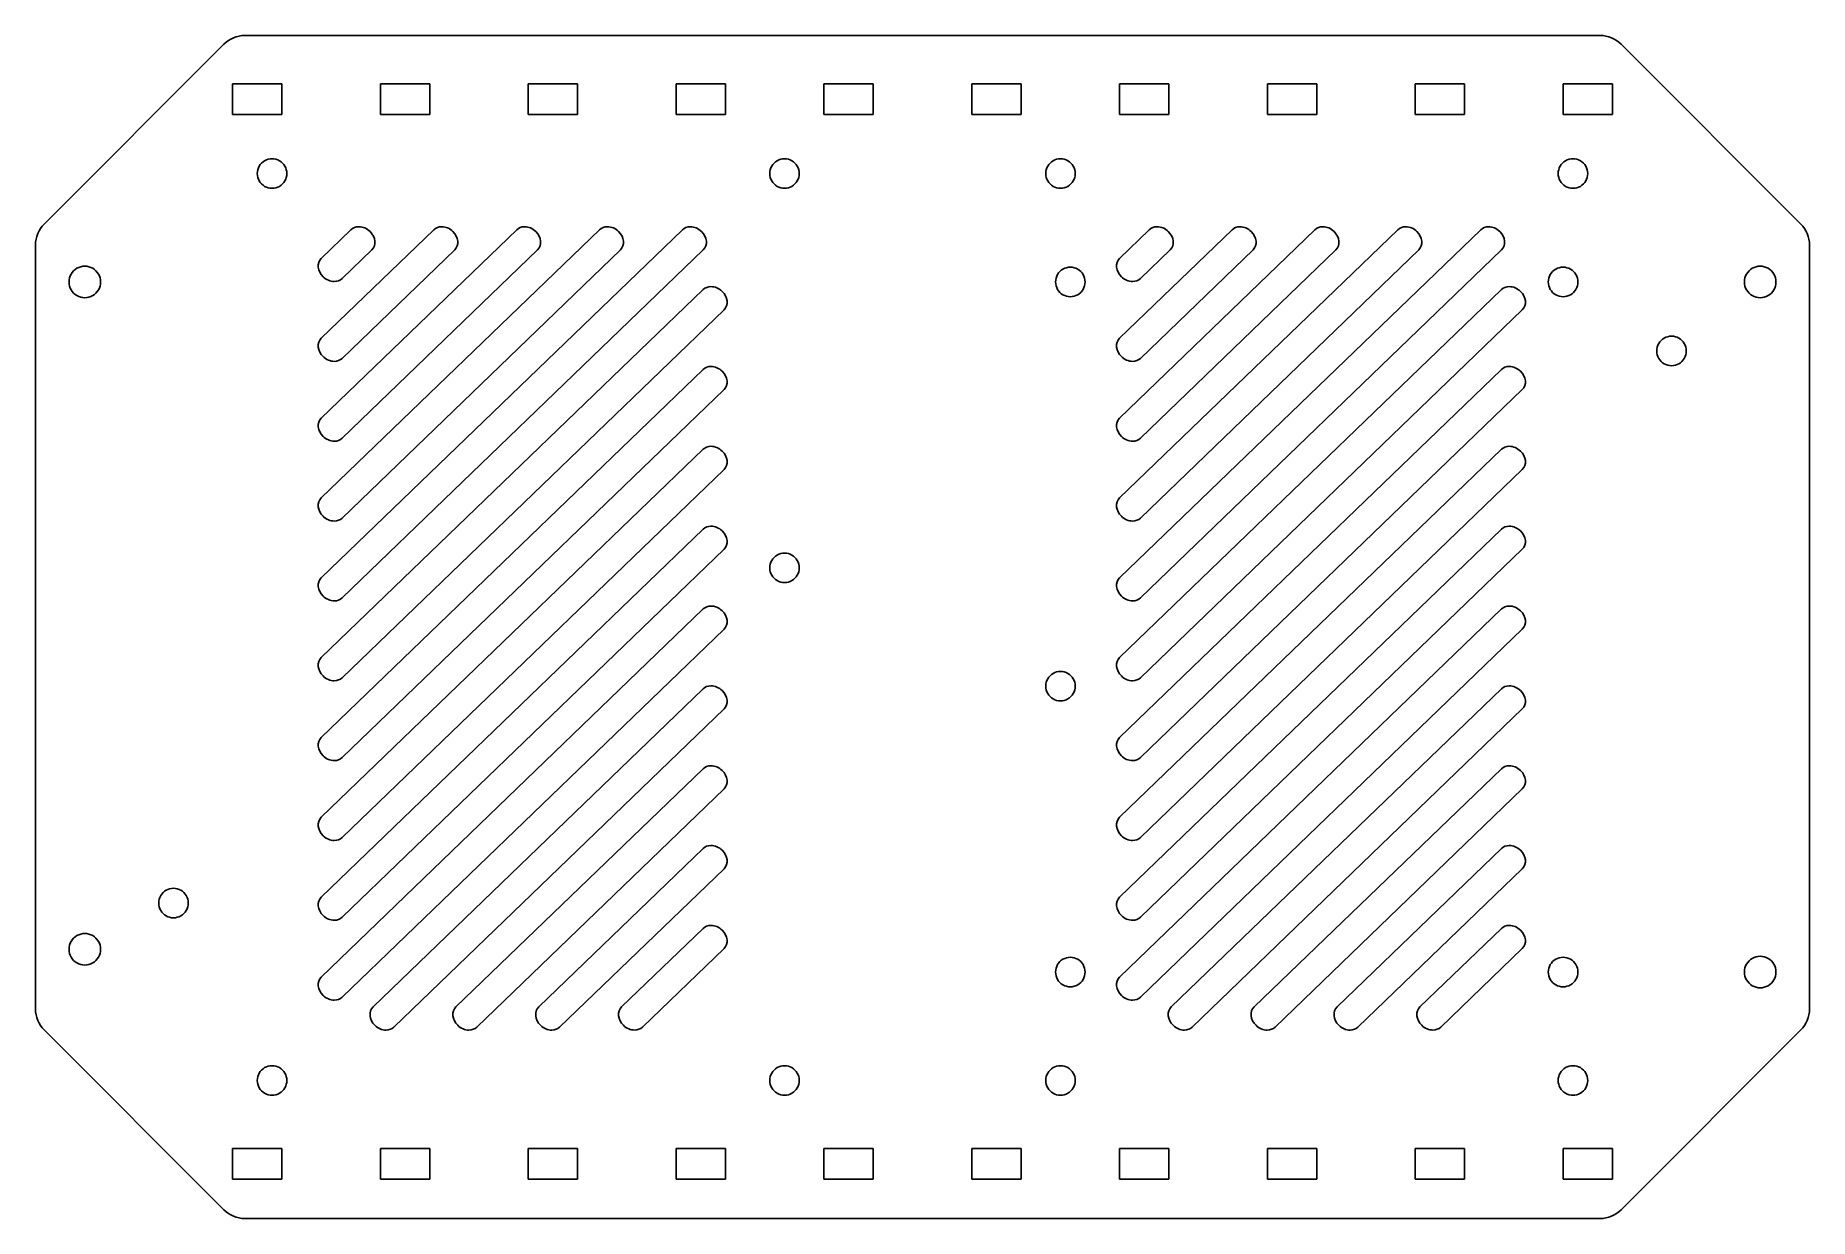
# Model space of a CAD drawing. Extents: x 210 to 390, y 140 to 260.
import ezdxf

# ---------------------------------------------------------------- set-up
doc = ezdxf.new("R2010")
doc.units = 0
doc.layers.get('0').update_dxf_attribs({"linetype": 'CONTINUOUS'})

msp = doc.modelspace()

# ---------------------------------------------------------------- linework, layer by layer
at = {"color": 7}
for p, q in [((231.242649, 260.000002), (368.757355, 260.000002)), ((210.878687, 240.878683), (229.121326, 259.121322)), ((370.878678, 259.121322), (389.121325, 240.878683)), ((230.000008, 252.000002), (230.000008, 255.100002)), ((230.000008, 255.100002), (235.000006, 255.100002)), ((235.000006, 255.100002), (235.000006, 252.000002)), ((245.000006, 252.000002), (245.000006, 255.100002)), ((245.000006, 255.100002), (250.000007, 255.100002)), ((250.000007, 255.100002), (250.000007, 252.000002)), ((260.000001, 252.000002), (260.000001, 255.100002)), ((260.000001, 255.100002), (265.00002, 255.100002)), ((265.00002, 255.100002), (265.00002, 252.000002)), ((275, 252.000002), (275, 255.100002)), ((275, 255.100002), (280.000018, 255.100002)), ((280.000018, 255.100002), (280.000018, 252.000002)), ((289.999998, 252.000002), (289.999998, 255.100002)), ((289.999998, 255.100002), (295.000016, 255.100002)), ((295.000016, 255.100002), (295.000016, 252.000002)), ((304.999996, 252.000002), (304.999996, 255.100002)), ((304.999996, 255.100002), (310.000014, 255.100002)), ((310.000014, 255.100002), (310.000014, 252.000002)), ((319.999994, 252.000002), (319.999994, 255.100002)), ((319.999994, 255.100002), (325.000013, 255.100002)), ((325.000013, 255.100002), (325.000013, 252.000002)), ((335.000021, 252.000002), (335.000021, 255.100002)), ((335.000021, 255.100002), (340.000011, 255.100002)), ((340.000011, 255.100002), (340.000011, 252.000002)), ((350.000019, 252.000002), (350.000019, 255.100002)), ((350.000019, 255.100002), (355.000009, 255.100002)), ((355.000009, 255.100002), (355.000009, 252.000002)), ((365.000017, 252.000002), (365.000017, 255.100002)), ((365.000017, 255.100002), (370.000007, 255.100002)), ((370.000007, 255.100002), (370.000007, 252.000002)), ((235.000006, 252.000002), (230.000008, 252.000002)), ((250.000007, 252.000002), (245.000006, 252.000002)), ((265.00002, 252.000002), (260.000001, 252.000002)), ((280.000018, 252.000002), (275, 252.000002)), ((295.000016, 252.000002), (289.999998, 252.000002)), ((310.000014, 252.000002), (304.999996, 252.000002)), ((325.000013, 252.000002), (319.999994, 252.000002)), ((340.000011, 252.000002), (335.000021, 252.000002)), ((355.000009, 252.000002), (350.000019, 252.000002)), ((370.000007, 252.000002), (365.000017, 252.000002)), ((275.640221, 240.299661), (238.994622, 204.992702)), ((267.232651, 240.299661), (238.994622, 213.093092)), ((258.825054, 240.299661), (238.994622, 221.193479)), ((250.417809, 240.299661), (238.994622, 229.293872)), ((242.010214, 240.299661), (238.994622, 237.39391)), ((356.639946, 240.299661), (319.99435, 204.992702)), ((348.23232, 240.299661), (319.99435, 213.093092)), ((339.824779, 240.299661), (319.99435, 221.193482)), ((331.41752, 240.299661), (319.99435, 229.293872)), ((323.009951, 240.299661), (319.99435, 237.39391)), ((210.000005, 161.242644), (210.000005, 238.757362)), ((241.114142, 202.950277), (277.760077, 238.256883)), ((241.114142, 211.050664), (269.352564, 238.256883)), ((241.114142, 219.150707), (260.944938, 238.256883)), ((241.114142, 227.251453), (252.537687, 238.256883)), ((241.114142, 235.351485), (244.130093, 238.256883)), ((322.113895, 202.950279), (358.75983, 238.256883)), ((322.113895, 211.050667), (350.352261, 238.256883)), ((322.113895, 219.150704), (341.944635, 238.256883)), ((322.113895, 227.25145), (333.537404, 238.256883)), ((322.113895, 235.351487), (325.129807, 238.256883)), ((389.999995, 238.757362), (389.999995, 161.242644)), ((277.74193, 234.224549), (238.994622, 196.892659)), ((358.741655, 234.224546), (319.99435, 196.892662)), ((241.114142, 194.850242), (279.861814, 232.181768)), ((322.113895, 194.850245), (360.861539, 232.181768)), ((277.74193, 226.124873), (238.994622, 188.792985)), ((358.741655, 226.124873), (319.99435, 188.792985)), ((241.114142, 186.750919), (279.861814, 224.082092)), ((322.113895, 186.750921), (360.861539, 224.082094)), ((277.741563, 218.025191), (238.994622, 180.693309)), ((358.741288, 218.025191), (319.99435, 180.693312)), ((241.114142, 178.65124), (279.861447, 215.982415)), ((322.113895, 178.65124), (360.861172, 215.982415)), ((277.74193, 209.925515), (238.994622, 172.593625)), ((358.741655, 209.925517), (319.99435, 172.59363)), ((241.114142, 170.551563), (279.861814, 207.882739)), ((322.113895, 170.551563), (360.861539, 207.882739)), ((277.74193, 201.826191), (238.994622, 164.49431)), ((358.741655, 201.826191), (319.99435, 164.494313)), ((241.114142, 162.451884), (279.861814, 199.783416)), ((322.113895, 162.451887), (360.861539, 199.783416)), ((277.741563, 193.726157), (244.248366, 161.456749)), ((358.741288, 193.726159), (325.248086, 161.456752)), ((246.368245, 159.413971), (279.861447, 191.683378)), ((327.36797, 159.413971), (360.861172, 191.683381)), ((277.741563, 185.626839), (252.655225, 161.456749)), ((358.741288, 185.626839), (333.654921, 161.456752)), ((254.7751, 159.414327), (279.861447, 183.584061)), ((335.774805, 159.414327), (360.861172, 183.584064)), ((277.741563, 177.52716), (261.06206, 161.456749)), ((358.741288, 177.527165), (342.061785, 161.456752)), ((263.181944, 159.414327), (279.861447, 175.484382)), ((344.181669, 159.414327), (360.861172, 175.484385)), ((277.741563, 169.427481), (269.469686, 161.457463)), ((358.741288, 169.427484), (350.469383, 161.457466)), ((271.589542, 159.415041), (279.861447, 167.3847)), ((352.589267, 159.415041), (360.861172, 167.384706)), ((229.121326, 140.878682), (210.878687, 159.121321)), ((389.121325, 159.121321), (370.878678, 140.878682)), ((230.000008, 147.100003), (235.000006, 147.100003)), ((230.000008, 144.000001), (230.000008, 147.100003)), ((235.000006, 147.100003), (235.000006, 144.000001)), ((245.000006, 147.100003), (250.000007, 147.100003)), ((245.000006, 144.000001), (245.000006, 147.100003)), ((250.000007, 147.100003), (250.000007, 144.000001)), ((260.000001, 144.000001), (260.000001, 147.100003)), ((260.000001, 147.100003), (265.00002, 147.100003)), ((265.00002, 147.100003), (265.00002, 144.000001)), ((275, 144.000001), (275, 147.100003)), ((275, 147.100003), (280.000018, 147.100003)), ((280.000018, 147.100003), (280.000018, 144.000001)), ((289.999998, 147.100003), (295.000016, 147.100003)), ((289.999998, 144.000001), (289.999998, 147.100003)), ((295.000016, 147.100003), (295.000016, 144.000001)), ((304.999996, 147.100003), (310.000014, 147.100003)), ((304.999996, 144.000001), (304.999996, 147.100003)), ((310.000014, 147.100003), (310.000014, 144.000001)), ((319.999994, 147.100003), (325.000013, 147.100003)), ((319.999994, 144.000001), (319.999994, 147.100003)), ((325.000013, 147.100003), (325.000013, 144.000001)), ((335.000021, 147.100003), (340.000011, 147.100003)), ((335.000021, 144.000001), (335.000021, 147.100003)), ((340.000011, 147.100003), (340.000011, 144.000001)), ((350.000019, 147.100003), (355.000009, 147.100003)), ((350.000019, 144.000001), (350.000019, 147.100003)), ((355.000009, 147.100003), (355.000009, 144.000001)), ((365.000017, 147.100003), (370.000007, 147.100003)), ((365.000017, 144.000001), (365.000017, 147.100003)), ((370.000007, 147.100003), (370.000007, 144.000001)), ((235.000006, 144.000001), (230.000008, 144.000001)), ((250.000007, 144.000001), (245.000006, 144.000001)), ((265.00002, 144.000001), (260.000001, 144.000001)), ((280.000018, 144.000001), (275, 144.000001)), ((295.000016, 144.000001), (289.999998, 144.000001)), ((310.000014, 144.000001), (304.999996, 144.000001)), ((325.000013, 144.000001), (319.999994, 144.000001)), ((340.000011, 144.000001), (335.000021, 144.000001)), ((355.000009, 144.000001), (350.000019, 144.000001)), ((370.000007, 144.000001), (365.000017, 144.000001)), ((368.757355, 140), (231.242649, 140))]:
    msp.add_line(p, q, dxfattribs=at)
for points in [[(229.121326, 259.121322), (229.675348, 259.679309), (230.456339, 260.002805), (231.242649, 260.000002)], [(368.757355, 260.000002), (369.543682, 260.002796), (370.324676, 259.679309), (370.878678, 259.121322)], [(232.70097, 246.750002), (232.569791, 246.523367), (232.499721, 246.261862), (232.500006, 246.000002)], [(233.250006, 247.29904), (233.023085, 247.168358), (232.831651, 246.976923), (232.70097, 246.750002)], [(234.000008, 247.500002), (233.738146, 247.500284), (233.476641, 247.430218), (233.250006, 247.29904)], [(234.750008, 247.29904), (234.523372, 247.430218), (234.261868, 247.500288), (234.000008, 247.500002)], [(235.299046, 246.750002), (235.168363, 246.976923), (234.976929, 247.168358), (234.750008, 247.29904)], [(235.500008, 246.000002), (235.50029, 246.261862), (235.430223, 246.523367), (235.299046, 246.750002)], [(284.700965, 246.750002), (284.569788, 246.523367), (284.499713, 246.261862), (284.499995, 246.000002)], [(285.25, 247.29904), (285.023094, 247.168358), (284.831662, 246.976923), (284.700965, 246.750002)], [(286.000006, 247.500002), (285.73816, 247.500284), (285.476653, 247.430218), (285.25, 247.29904)], [(286.750011, 247.29904), (286.523359, 247.430218), (286.26188, 247.500288), (286.000006, 247.500002)], [(287.299047, 246.750002), (287.168349, 246.976923), (286.976918, 247.168358), (286.750011, 247.29904)], [(287.500017, 246.000002), (287.500299, 246.261862), (287.430223, 246.523367), (287.299047, 246.750002)], [(312.700966, 246.750002), (312.569789, 246.523367), (312.499713, 246.261862), (312.499995, 246.000002)], [(313.250001, 247.29904), (313.023094, 247.168358), (312.831663, 246.976923), (312.700966, 246.750002)], [(314.000006, 247.500002), (313.738161, 247.500284), (313.476653, 247.430218), (313.250001, 247.29904)], [(314.750012, 247.29904), (314.523359, 247.430218), (314.26188, 247.500288), (314.000006, 247.500002)], [(315.299047, 246.750002), (315.16835, 246.976923), (314.976919, 247.168358), (314.750012, 247.29904)], [(315.500017, 246.000002), (315.5003, 246.261862), (315.430224, 246.523367), (315.299047, 246.750002)], [(364.700975, 246.750002), (364.569798, 246.523367), (364.499722, 246.261862), (364.500004, 246.000002)], [(365.25001, 247.29904), (365.023075, 247.168358), (364.831643, 246.976923), (364.700975, 246.750002)], [(366.000015, 247.500002), (365.738141, 247.500284), (365.476634, 247.430218), (365.25001, 247.29904)], [(366.750021, 247.29904), (366.523368, 247.430218), (366.261861, 247.500288), (366.000015, 247.500002)], [(367.299056, 246.750002), (367.168359, 246.976923), (366.976927, 247.168358), (366.750021, 247.29904)], [(367.499998, 246.000002), (367.50028, 246.261862), (367.430233, 246.523367), (367.299056, 246.750002)], [(232.500006, 246.000002), (232.499723, 245.738142), (232.569791, 245.476637), (232.70097, 245.250001)], [(232.70097, 245.250001), (232.831651, 245.023081), (233.023085, 244.831646), (233.250006, 244.700964)], [(234.750008, 244.700964), (234.976929, 244.831646), (235.168363, 245.023081), (235.299046, 245.250001)], [(235.299046, 245.250001), (235.430223, 245.476637), (235.500293, 245.738142), (235.500008, 246.000002)], [(284.499995, 246.000002), (284.499713, 245.738142), (284.569788, 245.476637), (284.700965, 245.250001)], [(284.700965, 245.250001), (284.831662, 245.023081), (285.023094, 244.831646), (285.25, 244.700964)], [(286.750011, 244.700964), (286.976918, 244.831646), (287.168349, 245.023081), (287.299047, 245.250001)], [(287.299047, 245.250001), (287.430223, 245.476637), (287.500299, 245.738142), (287.500017, 246.000002)], [(312.499995, 246.000002), (312.499713, 245.738142), (312.569789, 245.476637), (312.700966, 245.250001)], [(312.700966, 245.250001), (312.831663, 245.023081), (313.023094, 244.831646), (313.250001, 244.700964)], [(314.750012, 244.700964), (314.976919, 244.831646), (315.16835, 245.023081), (315.299047, 245.250001)], [(315.299047, 245.250001), (315.430224, 245.476637), (315.5003, 245.738142), (315.500017, 246.000002)], [(364.500004, 246.000002), (364.499722, 245.738142), (364.569798, 245.476637), (364.700975, 245.250001)], [(364.700975, 245.250001), (364.831643, 245.023081), (365.023075, 244.831646), (365.25001, 244.700964)], [(366.750021, 244.700964), (366.976927, 244.831646), (367.168359, 245.023081), (367.299056, 245.250001)], [(367.299056, 245.250001), (367.430233, 245.476637), (367.50028, 245.738142), (367.499998, 246.000002)], [(233.250006, 244.700964), (233.476641, 244.569786), (233.738146, 244.499716), (234.000008, 244.500002)], [(234.000008, 244.500002), (234.261868, 244.499719), (234.523372, 244.569786), (234.750008, 244.700964)], [(285.25, 244.700964), (285.476653, 244.569786), (285.73816, 244.499716), (286.000006, 244.500002)], [(286.000006, 244.500002), (286.26188, 244.499719), (286.523359, 244.569786), (286.750011, 244.700964)], [(313.250001, 244.700964), (313.476653, 244.569786), (313.738161, 244.499716), (314.000006, 244.500002)], [(314.000006, 244.500002), (314.26188, 244.499719), (314.523359, 244.569786), (314.750012, 244.700964)], [(365.25001, 244.700964), (365.476634, 244.569786), (365.738141, 244.499716), (366.000015, 244.500002)], [(366.000015, 244.500002), (366.261861, 244.499719), (366.523368, 244.569786), (366.750021, 244.700964)], [(210.000005, 238.757362), (209.997183, 239.54367), (210.3207, 240.324661), (210.878687, 240.878683)], [(242.808057, 240.602918), (242.496636, 240.602918), (242.213386, 240.495402), (242.010214, 240.299661)], [(243.943984, 240.120354), (243.625908, 240.427178), (243.211795, 240.602918), (242.808057, 240.602918)], [(244.130093, 238.256883), (244.612049, 238.721232), (244.528274, 239.55742), (243.943984, 240.120354)], [(251.215651, 240.602918), (250.90423, 240.602918), (250.620981, 240.495402), (250.417809, 240.299661)], [(252.351604, 240.120354), (252.033503, 240.427178), (251.619393, 240.602918), (251.215651, 240.602918)], [(252.537687, 238.256883), (253.019678, 238.721232), (252.935872, 239.55742), (252.351604, 240.120354)], [(259.622868, 240.602918), (259.311464, 240.602918), (259.028197, 240.495402), (258.825054, 240.299661)], [(260.758841, 240.120354), (260.440776, 240.427178), (260.026587, 240.602918), (259.622868, 240.602918)], [(260.944938, 238.256883), (261.426889, 238.721232), (261.343125, 239.55742), (260.758841, 240.120354)], [(268.030465, 240.602918), (267.719061, 240.602918), (267.435823, 240.495402), (267.232651, 240.299661)], [(269.16641, 240.120354), (268.848317, 240.427178), (268.434241, 240.602918), (268.030465, 240.602918)], [(269.352564, 238.256883), (269.834486, 238.721232), (269.750666, 239.55742), (269.16641, 240.120354)], [(276.438063, 240.602918), (276.126603, 240.602918), (275.843393, 240.495402), (275.640221, 240.299661)], [(277.574007, 240.120354), (277.255887, 240.427178), (276.841782, 240.602918), (276.438063, 240.602918)], [(277.760077, 238.256883), (278.242084, 238.721232), (278.158292, 239.55742), (277.574007, 240.120354)], [(323.807793, 240.602921), (323.496361, 240.602921), (323.213094, 240.495402), (323.009951, 240.299661)], [(324.943681, 240.120352), (324.625645, 240.427181), (324.211512, 240.602921), (323.807793, 240.602921)], [(325.129807, 238.256883), (325.611786, 238.721232), (325.528022, 239.55742), (324.943681, 240.120352)], [(332.215362, 240.602921), (331.903958, 240.602921), (331.62072, 240.495402), (331.41752, 240.299661)], [(333.351307, 240.120352), (333.033186, 240.427181), (332.619081, 240.602921), (332.215362, 240.602921)], [(333.537404, 238.256883), (334.019383, 238.721232), (333.935563, 239.55742), (333.351307, 240.120352)], [(340.622593, 240.602921), (340.311189, 240.602921), (340.027923, 240.495402), (339.824779, 240.299661)], [(341.758509, 240.120352), (341.440445, 240.427181), (341.026312, 240.602921), (340.622593, 240.602921)], [(341.944635, 238.256883), (342.426614, 238.721232), (342.342794, 239.55742), (341.758509, 240.120352)], [(349.030191, 240.602921), (348.718758, 240.602921), (348.435492, 240.495402), (348.23232, 240.299661)], [(350.166135, 240.120352), (349.848014, 240.427181), (349.433909, 240.602921), (349.030191, 240.602921)], [(350.352261, 238.256883), (350.834183, 238.721232), (350.750391, 239.55742), (350.166135, 240.120352)], [(357.43776, 240.602921), (357.126328, 240.602921), (356.843146, 240.495402), (356.639946, 240.299661)], [(358.573733, 240.120352), (358.25564, 240.427181), (357.841507, 240.602921), (357.43776, 240.602921)], [(358.75983, 238.256883), (359.241809, 238.721232), (359.158017, 239.55742), (358.573733, 240.120352)], [(389.121325, 240.878683), (389.679306, 240.324661), (390.002818, 239.54367), (389.999995, 238.757362)], [(214.200006, 236.385643), (213.957958, 236.246248), (213.753761, 236.042051), (213.614366, 235.800001)], [(215.000007, 236.600002), (214.720689, 236.600284), (214.441749, 236.525566), (214.200006, 236.385643)], [(215.800008, 236.385643), (215.558265, 236.525566), (215.279325, 236.600307), (215.000007, 236.600002)], [(216.385647, 235.800001), (216.246252, 236.042051), (216.042056, 236.246248), (215.800008, 236.385643)], [(238.994622, 237.39391), (238.513049, 236.929922), (238.596468, 236.094085), (239.180381, 235.530797)], [(314.249999, 236.29904), (314.023092, 236.168357), (313.831661, 235.976923), (313.700964, 235.750002)], [(315.000004, 236.500002), (314.738159, 236.500284), (314.476651, 236.430217), (314.249999, 236.29904)], [(315.75001, 236.29904), (315.523385, 236.430217), (315.261878, 236.500287), (315.000004, 236.500002)], [(316.299045, 235.750002), (316.168376, 235.976923), (315.976917, 236.168357), (315.75001, 236.29904)], [(319.99435, 237.39391), (319.512766, 236.92992), (319.596191, 236.094087), (320.180109, 235.5308)], [(364.250012, 236.29904), (364.023077, 236.168357), (363.831645, 235.976923), (363.700977, 235.750002)], [(365.000017, 236.500002), (364.738143, 236.500284), (364.476636, 236.430217), (364.250012, 236.29904)], [(365.749995, 236.29904), (365.52337, 236.430217), (365.261863, 236.500287), (365.000017, 236.500002)], [(366.299058, 235.750002), (366.168361, 235.976923), (365.976929, 236.168357), (365.749995, 236.29904)], [(384.200018, 236.385643), (383.957956, 236.246248), (383.753769, 236.042051), (383.614379, 235.800001)], [(385.000005, 236.600002), (384.72069, 236.600284), (384.441742, 236.525566), (384.200018, 236.385643)], [(385.800021, 236.385643), (385.558269, 236.525566), (385.279321, 236.600307), (385.000005, 236.600002)], [(386.38566, 235.800001), (386.246242, 236.042051), (386.042055, 236.246248), (385.800021, 236.385643)], [(213.614366, 235.800001), (213.474443, 235.558258), (213.399702, 235.27932), (213.400007, 235.000002)], [(213.400007, 235.000002), (213.399725, 234.720684), (213.474443, 234.441744), (213.614366, 234.200001)], [(213.614366, 234.200001), (213.753761, 233.957953), (213.957958, 233.753757), (214.200006, 233.614362)], [(215.800008, 233.614362), (216.042056, 233.753757), (216.246252, 233.957953), (216.385647, 234.200001)], [(216.600006, 235.000002), (216.600289, 235.27932), (216.52557, 235.558258), (216.385647, 235.800001)], [(216.385647, 234.200001), (216.52557, 234.441744), (216.600311, 234.720684), (216.600006, 235.000002)], [(239.180381, 235.530797), (239.498479, 235.224329), (239.912595, 235.048231), (240.316302, 235.048231)], [(240.316302, 235.048231), (240.627726, 235.048231), (240.910976, 235.156102), (241.114142, 235.351485)], [(278.5398, 234.527805), (278.22834, 234.527805), (277.945101, 234.42029), (277.74193, 234.224549)], [(279.675688, 234.045242), (279.357652, 234.352068), (278.943519, 234.527805), (278.5398, 234.527805)], [(279.861814, 232.181768), (280.343793, 232.646119), (280.260001, 233.482307), (279.675688, 234.045242)], [(313.700964, 235.750002), (313.569787, 235.523366), (313.499711, 235.261862), (313.499993, 235.000002)], [(313.499993, 235.000002), (313.499711, 234.738142), (313.569787, 234.476638), (313.700964, 234.250002)], [(313.700964, 234.250002), (313.831661, 234.023082), (314.023092, 233.831645), (314.249999, 233.700964)], [(315.75001, 233.700964), (315.976917, 233.831645), (316.168376, 234.023082), (316.299045, 234.250002)], [(316.500015, 235.000002), (316.500015, 235.261862), (316.430222, 235.523366), (316.299045, 235.750002)], [(316.299045, 234.250002), (316.430222, 234.476638), (316.500298, 234.738142), (316.500015, 235.000002)], [(320.180109, 235.5308), (320.498201, 235.224329), (320.912334, 235.048234), (321.315997, 235.048234)], [(321.315997, 235.048234), (321.627457, 235.048234), (321.910723, 235.156102), (322.113895, 235.351487)], [(359.539497, 234.527805), (359.228093, 234.527805), (358.944827, 234.42029), (358.741655, 234.224546)], [(360.675413, 234.045239), (360.357377, 234.352065), (359.943244, 234.527805), (359.539497, 234.527805)], [(360.861539, 232.181768), (361.343546, 232.646119), (361.259698, 233.482307), (360.675413, 234.045239)], [(363.700977, 235.750002), (363.5698, 235.523366), (363.499724, 235.261862), (363.500006, 235.000002)], [(363.500006, 235.000002), (363.500006, 234.738142), (363.5698, 234.476638), (363.700977, 234.250002)], [(363.700977, 234.250002), (363.831645, 234.023082), (364.023077, 233.831645), (364.250012, 233.700964)], [(365.749995, 233.700964), (365.976929, 233.831645), (366.168361, 234.023082), (366.299058, 234.250002)], [(366.5, 235.000002), (366.500282, 235.261862), (366.430235, 235.523366), (366.299058, 235.750002)], [(366.299058, 234.250002), (366.430235, 234.476638), (366.500282, 234.738142), (366.5, 235.000002)], [(383.614379, 235.800001), (383.474453, 235.558258), (383.399693, 235.27932), (383.400003, 235.000002)], [(383.400003, 235.000002), (383.400003, 234.720684), (383.474453, 234.441744), (383.614379, 234.200001)], [(383.614379, 234.200001), (383.753769, 233.957953), (383.957956, 233.753757), (384.200018, 233.614362)], [(385.800021, 233.614362), (386.042055, 233.753757), (386.246242, 233.957953), (386.38566, 234.200001)], [(386.600008, 235.000002), (386.600008, 235.27932), (386.525558, 235.558258), (386.38566, 235.800001)], [(386.38566, 234.200001), (386.525558, 234.441744), (386.600318, 234.720684), (386.600008, 235.000002)], [(214.200006, 233.614362), (214.441749, 233.474439), (214.720689, 233.399698), (215.000007, 233.400003)], [(215.000007, 233.400003), (215.279325, 233.39972), (215.558265, 233.474439), (215.800008, 233.614362)], [(314.249999, 233.700964), (314.476651, 233.569785), (314.738159, 233.499715), (315.000004, 233.500002)], [(315.000004, 233.500002), (315.261878, 233.49972), (315.523385, 233.569785), (315.75001, 233.700964)], [(364.250012, 233.700964), (364.476636, 233.569785), (364.738143, 233.499715), (365.000017, 233.500002)], [(365.000017, 233.500002), (365.261863, 233.49972), (365.52337, 233.569785), (365.749995, 233.700964)], [(384.200018, 233.614362), (384.441742, 233.474439), (384.72069, 233.399698), (385.000005, 233.400003)], [(385.000005, 233.400003), (385.279321, 233.39972), (385.558269, 233.474439), (385.800021, 233.614362)], [(238.994622, 229.293872), (238.513049, 228.829879), (238.596468, 227.994053), (239.180381, 227.430763)], [(319.99435, 229.293872), (319.512766, 228.829879), (319.596191, 227.994053), (320.180109, 227.430763)], [(374.700983, 228.750002), (374.569778, 228.523366), (374.49973, 228.261862), (374.500012, 228.000002)], [(375.250018, 229.29904), (375.023083, 229.168357), (374.831652, 228.976923), (374.700983, 228.750002)], [(375.999995, 229.500002), (375.738149, 229.500284), (375.476642, 229.430217), (375.250018, 229.29904)], [(376.750001, 229.29904), (376.523376, 229.430217), (376.261869, 229.500287), (375.999995, 229.500002)], [(377.299036, 228.750002), (377.168367, 228.976923), (376.976936, 229.168357), (376.750001, 229.29904)], [(377.500006, 228.000002), (377.500289, 228.261862), (377.430213, 228.523366), (377.299036, 228.750002)], [(239.180381, 227.430763), (239.498479, 227.124295), (239.912595, 226.948202), (240.316302, 226.948202)], [(240.316302, 226.948202), (240.627726, 226.948202), (240.910976, 227.055712), (241.114142, 227.251453)], [(320.180109, 227.430763), (320.498201, 227.124295), (320.912334, 226.948199), (321.315997, 226.948199)], [(321.315997, 226.948199), (321.627457, 226.948199), (321.910723, 227.055712), (322.113895, 227.25145)], [(374.500012, 228.000002), (374.500012, 227.738142), (374.569778, 227.476638), (374.700983, 227.250002)], [(374.700983, 227.250002), (374.831652, 227.023081), (375.023083, 226.831644), (375.250018, 226.700964)], [(376.750001, 226.700964), (376.976936, 226.831644), (377.168367, 227.023081), (377.299036, 227.250002)], [(377.299036, 227.250002), (377.430213, 227.476638), (377.500289, 227.738142), (377.500006, 228.000002)], [(278.5398, 226.428129), (278.22834, 226.428129), (277.945101, 226.320608), (277.74193, 226.124873)], [(279.675688, 225.94556), (279.357652, 226.252389), (278.943519, 226.428129), (278.5398, 226.428129)], [(279.861814, 224.082092), (280.343793, 224.54644), (280.260001, 225.382628), (279.675688, 225.94556)], [(359.539497, 226.428126), (359.228093, 226.428126), (358.944827, 226.320611), (358.741655, 226.124873)], [(360.675413, 225.94556), (360.357377, 226.252389), (359.943244, 226.428126), (359.539497, 226.428126)], [(360.861539, 224.082094), (361.343546, 224.546443), (361.259698, 225.382628), (360.675413, 225.94556)], [(375.250018, 226.700964), (375.476642, 226.569785), (375.738149, 226.499714), (375.999995, 226.500002)], [(375.999995, 226.500002), (376.261869, 226.49972), (376.523376, 226.569785), (376.750001, 226.700964)], [(238.994622, 221.193479), (238.513049, 220.729489), (238.596468, 219.893666), (239.180381, 219.330373)], [(319.99435, 221.193482), (319.512766, 220.729492), (319.596191, 219.893663), (320.180109, 219.330373)], [(239.180381, 219.330373), (239.498479, 219.023902), (239.912595, 218.847804), (240.316302, 218.847804)], [(240.316302, 218.847804), (240.627726, 218.847804), (240.910976, 218.95568), (241.114142, 219.150707)], [(278.539433, 218.328447), (278.227945, 218.328447), (277.944735, 218.220934), (277.741563, 218.025191)], [(279.675321, 217.845884), (279.357257, 218.152713), (278.943152, 218.328447), (278.539433, 218.328447)], [(279.861447, 215.982415), (280.343426, 216.446764), (280.259634, 217.282949), (279.675321, 217.845884)], [(320.180109, 219.330373), (320.498201, 219.023902), (320.912334, 218.847804), (321.315997, 218.847804)], [(321.315997, 218.847804), (321.627457, 218.847804), (321.910723, 218.95568), (322.113895, 219.150704)], [(359.53913, 218.32845), (359.227698, 218.32845), (358.94446, 218.220934), (358.741288, 218.025191)], [(360.675046, 217.845884), (360.356982, 218.152713), (359.942849, 218.32845), (359.53913, 218.32845)], [(360.861172, 215.982415), (361.343151, 216.446761), (361.259359, 217.282952), (360.675046, 217.845884)], [(238.994622, 213.093092), (238.513049, 212.629102), (238.596468, 211.79327), (239.180381, 211.22998)], [(319.99435, 213.093092), (319.512766, 212.629105), (319.596191, 211.793275), (320.180109, 211.229985)], [(239.180381, 211.22998), (239.498479, 210.923506), (239.912595, 210.747411), (240.316302, 210.747411)], [(240.316302, 210.747411), (240.627726, 210.747411), (240.910976, 210.855284), (241.114142, 211.050664)], [(320.180109, 211.229985), (320.498201, 210.923506), (320.912334, 210.747413), (321.315997, 210.747413)], [(321.315997, 210.747413), (321.627457, 210.747413), (321.910723, 210.855287), (322.113895, 211.050667)], [(278.5398, 210.228771), (278.22834, 210.228771), (277.945101, 210.121255), (277.74193, 209.925515)], [(279.675688, 209.746205), (279.357652, 210.053034), (278.943519, 210.228771), (278.5398, 210.228771)], [(279.861814, 207.882739), (280.343793, 208.347085), (280.260001, 209.183273), (279.675688, 209.746205)], [(359.539497, 210.228771), (359.228093, 210.228771), (358.944827, 210.121258), (358.741655, 209.925517)], [(360.675413, 209.746207), (360.357377, 210.053037), (359.943244, 210.228771), (359.539497, 210.228771)], [(360.861539, 207.882739), (361.343546, 208.347088), (361.259698, 209.183273), (360.675413, 209.746207)], [(285.25, 207.299039), (285.023094, 207.168359), (284.831662, 206.976922), (284.700965, 206.750001)], [(286.000006, 207.500001), (285.73816, 207.500283), (285.476653, 207.430219), (285.25, 207.299039)], [(286.750011, 207.299039), (286.523359, 207.430219), (286.26188, 207.500289), (286.000006, 207.500001)], [(287.299047, 206.750001), (287.168349, 206.976922), (286.976918, 207.168359), (286.750011, 207.299039)], [(284.700965, 206.750001), (284.569788, 206.523368), (284.499713, 206.261861), (284.499995, 206.000001)], [(284.499995, 206.000001), (284.499713, 205.738141), (284.569788, 205.476637), (284.700965, 205.250001)], [(284.700965, 205.250001), (284.831662, 205.02308), (285.023094, 204.831646), (285.25, 204.700963)], [(286.750011, 204.700963), (286.976918, 204.831646), (287.168349, 205.02308), (287.299047, 205.250001)], [(287.500017, 206.000001), (287.500299, 206.261861), (287.430223, 206.523368), (287.299047, 206.750001)], [(287.299047, 205.250001), (287.430223, 205.476637), (287.500299, 205.738141), (287.500017, 206.000001)], [(238.994622, 204.992702), (238.513049, 204.528706), (238.596468, 203.692877), (239.180381, 203.129586)], [(285.25, 204.700963), (285.476653, 204.569786), (285.73816, 204.499716), (286.000006, 204.500001)], [(286.000006, 204.500001), (286.26188, 204.499719), (286.523359, 204.569786), (286.750011, 204.700963)], [(319.99435, 204.992702), (319.512766, 204.528709), (319.596191, 203.692877), (320.180109, 203.129586)], [(239.180381, 203.129586), (239.498479, 202.823116), (239.912595, 202.64702), (240.316302, 202.64702)], [(240.316302, 202.64702), (240.627726, 202.64702), (240.910976, 202.754894), (241.114142, 202.950277)], [(278.5398, 202.12945), (278.22834, 202.12945), (277.945101, 202.021935), (277.74193, 201.826191)], [(279.675688, 201.646881), (279.357652, 201.95371), (278.943519, 202.12945), (278.5398, 202.12945)], [(279.861814, 199.783416), (280.343793, 200.247765), (280.260001, 201.08395), (279.675688, 201.646881)], [(320.180109, 203.129586), (320.498201, 202.823119), (320.912334, 202.647023), (321.315997, 202.647023)], [(321.315997, 202.647023), (321.627457, 202.647023), (321.910723, 202.754897), (322.113895, 202.950279)], [(359.539497, 202.129453), (359.228093, 202.129453), (358.944827, 202.021938), (358.741655, 201.826191)], [(360.675413, 201.646887), (360.357377, 201.953716), (359.943244, 202.129453), (359.539497, 202.129453)], [(360.861539, 199.783416), (361.343546, 200.247767), (361.259698, 201.083952), (360.675413, 201.646887)], [(238.994622, 196.892659), (238.513049, 196.428671), (238.596468, 195.592842), (239.180381, 195.029549)], [(319.99435, 196.892662), (319.512766, 196.428671), (319.596191, 195.592842), (320.180109, 195.029552)], [(239.180381, 195.029549), (239.498479, 194.723081), (239.912595, 194.546986), (240.316302, 194.546986)], [(240.316302, 194.546986), (240.627726, 194.546986), (240.910976, 194.654498), (241.114142, 194.850242)], [(312.700966, 194.750002), (312.569789, 194.523367), (312.499713, 194.261862), (312.499995, 194.000002)], [(313.250001, 195.29904), (313.023094, 195.168357), (312.831663, 194.976923), (312.700966, 194.750002)], [(314.000006, 195.500002), (313.738161, 195.500284), (313.476653, 195.430217), (313.250001, 195.29904)], [(314.750012, 195.29904), (314.523359, 195.430217), (314.26188, 195.500287), (314.000006, 195.500002)], [(315.299047, 194.750002), (315.16835, 194.976923), (314.976919, 195.168357), (314.750012, 195.29904)], [(315.500017, 194.000002), (315.5003, 194.261862), (315.430224, 194.523367), (315.299047, 194.750002)], [(320.180109, 195.029552), (320.498201, 194.723081), (320.912334, 194.546989), (321.315997, 194.546989)], [(321.315997, 194.546989), (321.627457, 194.546989), (321.910723, 194.654498), (322.113895, 194.850245)], [(278.539433, 194.029413), (278.227945, 194.029413), (277.944735, 193.921903), (277.741563, 193.726157)], [(279.675321, 193.546852), (279.357257, 193.853673), (278.943152, 194.029413), (278.539433, 194.029413)], [(279.861447, 191.683378), (280.343426, 192.147733), (280.259634, 192.983915), (279.675321, 193.546852)], [(312.499995, 194.000002), (312.499713, 193.738143), (312.569789, 193.476635), (312.700966, 193.250002)], [(312.700966, 193.250002), (312.831663, 193.023082), (313.023094, 192.831645), (313.250001, 192.700965)], [(313.250001, 192.700965), (313.476653, 192.569785), (313.738161, 192.499715), (314.000006, 192.500003)], [(314.000006, 192.500003), (314.26188, 192.49972), (314.523359, 192.569785), (314.750012, 192.700965)], [(314.750012, 192.700965), (314.976919, 192.831645), (315.16835, 193.023082), (315.299047, 193.250002)], [(315.299047, 193.250002), (315.430224, 193.476635), (315.5003, 193.738143), (315.500017, 194.000002)], [(359.53913, 194.029416), (359.227698, 194.029416), (358.94446, 193.9219), (358.741288, 193.726159)], [(360.675046, 193.546852), (360.356982, 193.853676), (359.942849, 194.029416), (359.53913, 194.029416)], [(360.861172, 191.683381), (361.343151, 192.14773), (361.259359, 192.983915), (360.675046, 193.546852)], [(238.994622, 188.792985), (238.513049, 188.328995), (238.596468, 187.493166), (239.180381, 186.92987)], [(319.99435, 188.792985), (319.512766, 188.328995), (319.596191, 187.493169), (320.180109, 186.929873)], [(239.180381, 186.92987), (239.498479, 186.623399), (239.912595, 186.447307), (240.316302, 186.447307)], [(240.316302, 186.447307), (240.627726, 186.447307), (240.910976, 186.555178), (241.114142, 186.750919)], [(278.539433, 185.930095), (278.227945, 185.930095), (277.944735, 185.822577), (277.741563, 185.626839)], [(279.675321, 185.447529), (279.357257, 185.754355), (278.943152, 185.930095), (278.539433, 185.930095)], [(279.861447, 183.584061), (280.343426, 184.048407), (280.259634, 184.884594), (279.675321, 185.447529)], [(320.180109, 186.929873), (320.498201, 186.623402), (320.912334, 186.447307), (321.315997, 186.447307)], [(321.315997, 186.447307), (321.627457, 186.447307), (321.910723, 186.555181), (322.113895, 186.750921)], [(359.53913, 185.930095), (359.227698, 185.930095), (358.94446, 185.82258), (358.741288, 185.626839)], [(360.675046, 185.447532), (360.356982, 185.754355), (359.942849, 185.930095), (359.53913, 185.930095)], [(360.861172, 183.584064), (361.343151, 184.048412), (361.259359, 184.884597), (360.675046, 185.447532)], [(238.994622, 180.693309), (238.513049, 180.229311), (238.596468, 179.393487), (239.180381, 178.830194)], [(319.99435, 180.693312), (319.512766, 180.229316), (319.596191, 179.39349), (320.180109, 178.8302)], [(239.180381, 178.830194), (239.498479, 178.523726), (239.912595, 178.347628), (240.316302, 178.347628)], [(240.316302, 178.347628), (240.627726, 178.347628), (240.910976, 178.455502), (241.114142, 178.65124)], [(320.180109, 178.8302), (320.498201, 178.523726), (320.912334, 178.347628), (321.315997, 178.347628)], [(321.315997, 178.347628), (321.627457, 178.347628), (321.910723, 178.455504), (322.113895, 178.65124)], [(278.539433, 177.830416), (278.227945, 177.830416), (277.944735, 177.722898), (277.741563, 177.52716)], [(279.675321, 177.347847), (279.357257, 177.654679), (278.943152, 177.830416), (278.539433, 177.830416)], [(279.861447, 175.484382), (280.343426, 175.94873), (280.259634, 176.784915), (279.675321, 177.347847)], [(359.53913, 177.830422), (359.227698, 177.830422), (358.94446, 177.722901), (358.741288, 177.527165)], [(360.675046, 177.34785), (360.356982, 177.654682), (359.942849, 177.830422), (359.53913, 177.830422)], [(360.861172, 175.484385), (361.343151, 175.948733), (361.259359, 176.784921), (360.675046, 177.34785)], [(223.250006, 173.299039), (223.023085, 173.168359), (222.831651, 172.976922), (222.700968, 172.750001)], [(224.000006, 173.500001), (223.738146, 173.500283), (223.476642, 173.430219), (223.250006, 173.299039)], [(224.750008, 173.299039), (224.523373, 173.430219), (224.261868, 173.500289), (224.000006, 173.500001)], [(225.299044, 172.750001), (225.168363, 172.976922), (224.976929, 173.168359), (224.750008, 173.299039)], [(222.700968, 172.750001), (222.569791, 172.523365), (222.499721, 172.261861), (222.500006, 172.000001)], [(222.500006, 172.000001), (222.499724, 171.738141), (222.569791, 171.476637), (222.700968, 171.250001)], [(222.700968, 171.250001), (222.831651, 171.023081), (223.023085, 170.831646), (223.250006, 170.700963)], [(224.750008, 170.700963), (224.976929, 170.831646), (225.168363, 171.023081), (225.299044, 171.250001)], [(225.500008, 172.000001), (225.500291, 172.261861), (225.430223, 172.523365), (225.299044, 172.750001)], [(225.299044, 171.250001), (225.430223, 171.476637), (225.500293, 171.738141), (225.500008, 172.000001)], [(238.994622, 172.593625), (238.513049, 172.129637), (238.596468, 171.293808), (239.180381, 170.730521)], [(319.99435, 172.59363), (319.512766, 172.129643), (319.596191, 171.293811), (320.180109, 170.730521)], [(223.250006, 170.700963), (223.476642, 170.569787), (223.738146, 170.499716), (224.000006, 170.500001)], [(224.000006, 170.500001), (224.261868, 170.499719), (224.523373, 170.569787), (224.750008, 170.700963)], [(239.180381, 170.730521), (239.498479, 170.424047), (239.912595, 170.247949), (240.316302, 170.247949)], [(240.316302, 170.247949), (240.627726, 170.247949), (240.910976, 170.35582), (241.114142, 170.551563)], [(278.539433, 169.73074), (278.227945, 169.73074), (277.944735, 169.623222), (277.741563, 169.427481)], [(279.675321, 169.248174), (279.357257, 169.554997), (278.943152, 169.73074), (278.539433, 169.73074)], [(279.861447, 167.3847), (280.343426, 167.849049), (280.259634, 168.685239), (279.675321, 169.248174)], [(320.180109, 170.730521), (320.498201, 170.424053), (320.912334, 170.247954), (321.315997, 170.247954)], [(321.315997, 170.247954), (321.627457, 170.247954), (321.910723, 170.355823), (322.113895, 170.551563)], [(359.53913, 169.730743), (359.227698, 169.730743), (358.94446, 169.623224), (358.741288, 169.427484)], [(360.675046, 169.248174), (360.356982, 169.555), (359.942849, 169.730743), (359.53913, 169.730743)], [(360.861172, 167.384706), (361.343151, 167.849051), (361.259359, 168.685242), (360.675046, 169.248174)], [(213.614366, 168.10707), (213.474443, 167.865327), (213.399702, 167.586387), (213.400007, 167.307069)], [(214.200006, 168.69271), (213.957958, 168.553314), (213.753761, 168.349118), (213.614366, 168.10707)], [(215.000007, 168.907069), (214.720689, 168.907351), (214.441749, 168.832633), (214.200006, 168.69271)], [(215.800008, 168.69271), (215.558265, 168.832633), (215.279325, 168.907373), (215.000007, 168.907069)], [(216.385647, 168.10707), (216.246252, 168.349118), (216.042056, 168.553314), (215.800008, 168.69271)], [(216.600006, 167.307069), (216.600289, 167.586387), (216.52557, 167.865327), (216.385647, 168.10707)], [(213.400007, 167.307069), (213.399725, 167.027751), (213.474443, 166.748814), (213.614366, 166.507071)], [(213.614366, 166.507071), (213.753761, 166.26502), (213.957958, 166.060824), (214.200006, 165.921428)], [(214.200006, 165.921428), (214.441749, 165.781506), (214.720689, 165.706765), (215.000007, 165.707069)], [(215.000007, 165.707069), (215.279325, 165.706787), (215.558265, 165.781506), (215.800008, 165.921428)], [(215.800008, 165.921428), (216.042056, 166.060824), (216.246252, 166.26502), (216.385647, 166.507071)], [(216.385647, 166.507071), (216.52557, 166.748814), (216.600311, 167.027751), (216.600006, 167.307069)], [(313.700964, 165.750001), (313.569787, 165.523368), (313.499711, 165.261861), (313.499993, 165.000001)], [(314.249999, 166.299039), (314.023092, 166.168359), (313.831661, 165.976922), (313.700964, 165.750001)], [(315.000004, 166.500001), (314.738159, 166.500283), (314.476651, 166.430219), (314.249999, 166.299039)], [(315.75001, 166.299039), (315.523385, 166.430219), (315.261878, 166.500289), (315.000004, 166.500001)], [(316.299045, 165.750001), (316.168376, 165.976922), (315.976917, 166.168359), (315.75001, 166.299039)], [(316.500015, 165.000001), (316.500015, 165.261861), (316.430222, 165.523368), (316.299045, 165.750001)], [(363.700977, 165.750001), (363.5698, 165.523368), (363.499724, 165.261861), (363.500006, 165.000001)], [(364.250012, 166.299039), (364.023077, 166.168359), (363.831645, 165.976922), (363.700977, 165.750001)], [(365.000017, 166.500001), (364.738143, 166.500283), (364.476636, 166.430219), (364.250012, 166.299039)], [(365.749995, 166.299039), (365.52337, 166.430219), (365.261863, 166.500289), (365.000017, 166.500001)], [(366.299058, 165.750001), (366.168361, 165.976922), (365.976929, 166.168359), (365.749995, 166.299039)], [(366.5, 165.000001), (366.500282, 165.261861), (366.430235, 165.523368), (366.299058, 165.750001)], [(383.614379, 165.800002), (383.474453, 165.558259), (383.399693, 165.279319), (383.400003, 165.000001)], [(384.200018, 166.385642), (383.957956, 166.246246), (383.753769, 166.04205), (383.614379, 165.800002)], [(385.000005, 166.600001), (384.72069, 166.600283), (384.441742, 166.525565), (384.200018, 166.385642)], [(385.800021, 166.385642), (385.558269, 166.525565), (385.279321, 166.600306), (385.000005, 166.600001)], [(386.38566, 165.800002), (386.246242, 166.04205), (386.042055, 166.246246), (385.800021, 166.385642)], [(386.600008, 165.000001), (386.600008, 165.279319), (386.525558, 165.558259), (386.38566, 165.800002)], [(238.994622, 164.49431), (238.513049, 164.030317), (238.596468, 163.194487), (239.180381, 162.631194)], [(313.499993, 165.000001), (313.499711, 164.738141), (313.569787, 164.476637), (313.700964, 164.250001)], [(313.700964, 164.250001), (313.831661, 164.02308), (314.023092, 163.831646), (314.249999, 163.700963)], [(315.75001, 163.700963), (315.976917, 163.831646), (316.168376, 164.02308), (316.299045, 164.250001)], [(316.299045, 164.250001), (316.430222, 164.476637), (316.500298, 164.738141), (316.500015, 165.000001)], [(319.99435, 164.494313), (319.512766, 164.030319), (319.596191, 163.19449), (320.180109, 162.631197)], [(363.500006, 165.000001), (363.500006, 164.738141), (363.5698, 164.476637), (363.700977, 164.250001)], [(363.700977, 164.250001), (363.831645, 164.02308), (364.023077, 163.831646), (364.250012, 163.700963)], [(365.749995, 163.700963), (365.976929, 163.831646), (366.168361, 164.02308), (366.299058, 164.250001)], [(366.299058, 164.250001), (366.430235, 164.476637), (366.500282, 164.738141), (366.5, 165.000001)], [(383.400003, 165.000001), (383.400003, 164.720683), (383.474453, 164.441746), (383.614379, 164.200003)], [(383.614379, 164.200003), (383.753769, 163.957952), (383.957956, 163.753756), (384.200018, 163.614361)], [(385.800021, 163.614361), (386.042055, 163.753756), (386.246242, 163.957952), (386.38566, 164.200003)], [(386.38566, 164.200003), (386.525558, 164.441746), (386.600318, 164.720683), (386.600008, 165.000001)], [(239.180381, 162.631194), (239.498479, 162.324724), (239.912595, 162.148631), (240.316302, 162.148631)], [(240.316302, 162.148631), (240.627726, 162.148631), (240.910976, 162.256146), (241.114142, 162.451884)], [(314.249999, 163.700963), (314.476651, 163.569786), (314.738159, 163.499716), (315.000004, 163.500001)], [(315.000004, 163.500001), (315.261878, 163.499719), (315.523385, 163.569786), (315.75001, 163.700963)], [(320.180109, 162.631197), (320.498201, 162.324726), (320.912334, 162.148634), (321.315997, 162.148634)], [(321.315997, 162.148634), (321.627457, 162.148634), (321.910723, 162.256149), (322.113895, 162.451887)], [(364.250012, 163.700963), (364.476636, 163.569786), (364.738143, 163.499716), (365.000017, 163.500001)], [(365.000017, 163.500001), (365.261863, 163.499719), (365.52337, 163.569786), (365.749995, 163.700963)], [(384.200018, 163.614361), (384.441742, 163.474438), (384.72069, 163.399697), (385.000005, 163.400002)], [(385.000005, 163.400002), (385.279321, 163.399719), (385.558269, 163.474438), (385.800021, 163.614361)], [(210.878687, 159.121321), (210.3207, 159.675343), (209.997203, 160.456333), (210.000005, 161.242644)], [(244.248366, 161.456749), (243.76641, 160.9924), (243.850188, 160.156571), (244.434481, 159.593634)], [(252.655225, 161.456749), (252.173265, 160.9924), (252.25704, 160.156571), (252.841336, 159.593634)], [(261.06206, 161.456749), (260.580137, 160.9924), (260.663957, 160.156571), (261.248186, 159.593634)], [(269.469686, 161.457463), (268.987735, 160.993114), (269.071527, 160.157285), (269.655811, 159.594351)], [(325.248086, 161.456752), (324.766135, 160.992403), (324.849899, 160.156574), (325.434183, 159.593637)], [(333.654921, 161.456752), (333.172999, 160.992403), (333.256762, 160.156574), (333.841047, 159.593637)], [(342.061785, 161.456752), (341.579834, 160.992403), (341.663626, 160.156574), (342.247883, 159.593637)], [(350.469383, 161.457466), (349.987432, 160.993117), (350.071224, 160.157288), (350.655537, 159.594353)], [(389.999995, 161.242644), (390.002818, 160.456333), (389.679306, 159.675343), (389.121325, 159.121321)], [(244.434481, 159.593634), (244.752198, 159.287169), (245.166311, 159.111073), (245.570403, 159.111073)], [(245.570403, 159.111073), (245.881826, 159.111073), (246.16546, 159.218947), (246.368245, 159.413971)], [(252.841336, 159.593634), (253.15905, 159.287169), (253.573166, 159.111073), (253.977289, 159.111073)], [(253.977289, 159.111073), (254.288713, 159.111073), (254.572315, 159.218947), (254.7751, 159.414327)], [(261.248186, 159.593634), (261.565911, 159.287169), (261.980016, 159.111073), (262.384158, 159.111073)], [(262.384158, 159.111073), (262.695534, 159.111073), (262.978801, 159.218947), (263.181944, 159.414327)], [(269.655811, 159.594351), (269.973509, 159.287883), (270.387642, 159.11179), (270.791756, 159.11179)], [(270.791756, 159.11179), (271.102821, 159.11179), (271.386426, 159.219655), (271.589542, 159.415041)], [(325.434183, 159.593637), (325.751909, 159.287169), (326.166042, 159.111073), (326.570156, 159.111073)], [(326.570156, 159.111073), (326.881532, 159.111073), (327.165193, 159.21895), (327.36797, 159.413971)], [(333.841047, 159.593637), (334.158745, 159.287169), (334.572877, 159.111073), (334.976991, 159.111073)], [(334.976991, 159.111073), (335.288424, 159.111073), (335.572001, 159.21895), (335.774805, 159.414327)], [(342.247883, 159.593637), (342.565637, 159.287169), (342.979741, 159.111073), (343.383855, 159.111073)], [(343.383855, 159.111073), (343.695259, 159.111073), (343.978526, 159.21895), (344.181669, 159.414327)], [(350.655537, 159.594353), (350.973206, 159.287885), (351.387339, 159.11179), (351.791425, 159.11179)], [(351.791425, 159.11179), (352.102518, 159.11179), (352.386123, 159.219658), (352.589267, 159.415041)], [(233.250006, 155.299038), (233.023085, 155.168358), (232.831651, 154.976924), (232.70097, 154.75)], [(234.000008, 155.5), (233.738146, 155.500283), (233.476641, 155.430218), (233.250006, 155.299038)], [(234.750008, 155.299038), (234.523372, 155.430218), (234.261868, 155.500288), (234.000008, 155.5)], [(235.299046, 154.75), (235.168363, 154.976924), (234.976929, 155.168358), (234.750008, 155.299038)], [(285.25, 155.299038), (285.023094, 155.168358), (284.831662, 154.976924), (284.700965, 154.75)], [(286.000006, 155.5), (285.73816, 155.500283), (285.476653, 155.430218), (285.25, 155.299038)], [(286.750011, 155.299038), (286.523359, 155.430218), (286.26188, 155.500288), (286.000006, 155.5)], [(287.299047, 154.75), (287.168349, 154.976924), (286.976918, 155.168358), (286.750011, 155.299038)], [(313.250001, 155.299038), (313.023094, 155.168358), (312.831663, 154.976924), (312.700966, 154.75)], [(314.000006, 155.5), (313.738161, 155.500283), (313.476653, 155.430218), (313.250001, 155.299038)], [(314.750012, 155.299038), (314.523359, 155.430218), (314.26188, 155.500288), (314.000006, 155.5)], [(315.299047, 154.75), (315.16835, 154.976924), (314.976919, 155.168358), (314.750012, 155.299038)], [(365.25001, 155.299038), (365.023075, 155.168358), (364.831643, 154.976924), (364.700975, 154.75)], [(366.000015, 155.5), (365.738141, 155.500283), (365.476634, 155.430218), (365.25001, 155.299038)], [(366.750021, 155.299038), (366.523368, 155.430218), (366.261861, 155.500288), (366.000015, 155.5)], [(367.299056, 154.75), (367.168359, 154.976924), (366.976927, 155.168358), (366.750021, 155.299038)], [(232.70097, 154.75), (232.569791, 154.523368), (232.499721, 154.26186), (232.500006, 154.000001)], [(232.500006, 154.000001), (232.499723, 153.738141), (232.569791, 153.476636), (232.70097, 153.250001)], [(232.70097, 153.250001), (232.831651, 153.02308), (233.023085, 152.831646), (233.250006, 152.700963)], [(234.750008, 152.700963), (234.976929, 152.831646), (235.168363, 153.02308), (235.299046, 153.250001)], [(235.500008, 154.000001), (235.50029, 154.26186), (235.430223, 154.523368), (235.299046, 154.75)], [(235.299046, 153.250001), (235.430223, 153.476636), (235.500293, 153.738141), (235.500008, 154.000001)], [(284.700965, 154.75), (284.569788, 154.523368), (284.499713, 154.26186), (284.499995, 154.000001)], [(284.499995, 154.000001), (284.499713, 153.738141), (284.569788, 153.476636), (284.700965, 153.250001)], [(284.700965, 153.250001), (284.831662, 153.02308), (285.023094, 152.831646), (285.25, 152.700963)], [(286.750011, 152.700963), (286.976918, 152.831646), (287.168349, 153.02308), (287.299047, 153.250001)], [(287.500017, 154.000001), (287.500299, 154.26186), (287.430223, 154.523368), (287.299047, 154.75)], [(287.299047, 153.250001), (287.430223, 153.476636), (287.500299, 153.738141), (287.500017, 154.000001)], [(312.700966, 154.75), (312.569789, 154.523368), (312.499713, 154.26186), (312.499995, 154.000001)], [(312.499995, 154.000001), (312.499713, 153.738141), (312.569789, 153.476636), (312.700966, 153.250001)], [(312.700966, 153.250001), (312.831663, 153.02308), (313.023094, 152.831646), (313.250001, 152.700963)], [(314.750012, 152.700963), (314.976919, 152.831646), (315.16835, 153.02308), (315.299047, 153.250001)], [(315.500017, 154.000001), (315.5003, 154.26186), (315.430224, 154.523368), (315.299047, 154.75)], [(315.299047, 153.250001), (315.430224, 153.476636), (315.5003, 153.738141), (315.500017, 154.000001)], [(364.700975, 154.75), (364.569798, 154.523368), (364.499722, 154.26186), (364.500004, 154.000001)], [(364.500004, 154.000001), (364.499722, 153.738141), (364.569798, 153.476636), (364.700975, 153.250001)], [(364.700975, 153.250001), (364.831643, 153.02308), (365.023075, 152.831646), (365.25001, 152.700963)], [(366.750021, 152.700963), (366.976927, 152.831646), (367.168359, 153.02308), (367.299056, 153.250001)], [(367.499998, 154.000001), (367.50028, 154.26186), (367.430233, 154.523368), (367.299056, 154.75)], [(367.299056, 153.250001), (367.430233, 153.476636), (367.50028, 153.738141), (367.499998, 154.000001)], [(233.250006, 152.700963), (233.476641, 152.569786), (233.738146, 152.499716), (234.000008, 152.500001)], [(234.000008, 152.500001), (234.261868, 152.499719), (234.523372, 152.569786), (234.750008, 152.700963)], [(285.25, 152.700963), (285.476653, 152.569786), (285.73816, 152.499716), (286.000006, 152.500001)], [(286.000006, 152.500001), (286.26188, 152.499719), (286.523359, 152.569786), (286.750011, 152.700963)], [(313.250001, 152.700963), (313.476653, 152.569786), (313.738161, 152.499716), (314.000006, 152.500001)], [(314.000006, 152.500001), (314.26188, 152.499719), (314.523359, 152.569786), (314.750012, 152.700963)], [(365.25001, 152.700963), (365.476634, 152.569786), (365.738141, 152.499716), (366.000015, 152.500001)], [(366.000015, 152.500001), (366.261861, 152.499719), (366.523368, 152.569786), (366.750021, 152.700963)], [(231.242649, 140), (230.456339, 139.997178), (229.675348, 140.320695), (229.121326, 140.878682)], [(370.878678, 140.878682), (370.324676, 140.320695), (369.543682, 139.997198), (368.757355, 140)]]:
    msp.add_open_spline(points, degree=3, dxfattribs=at)

doc.saveas('drawing.dxf')
